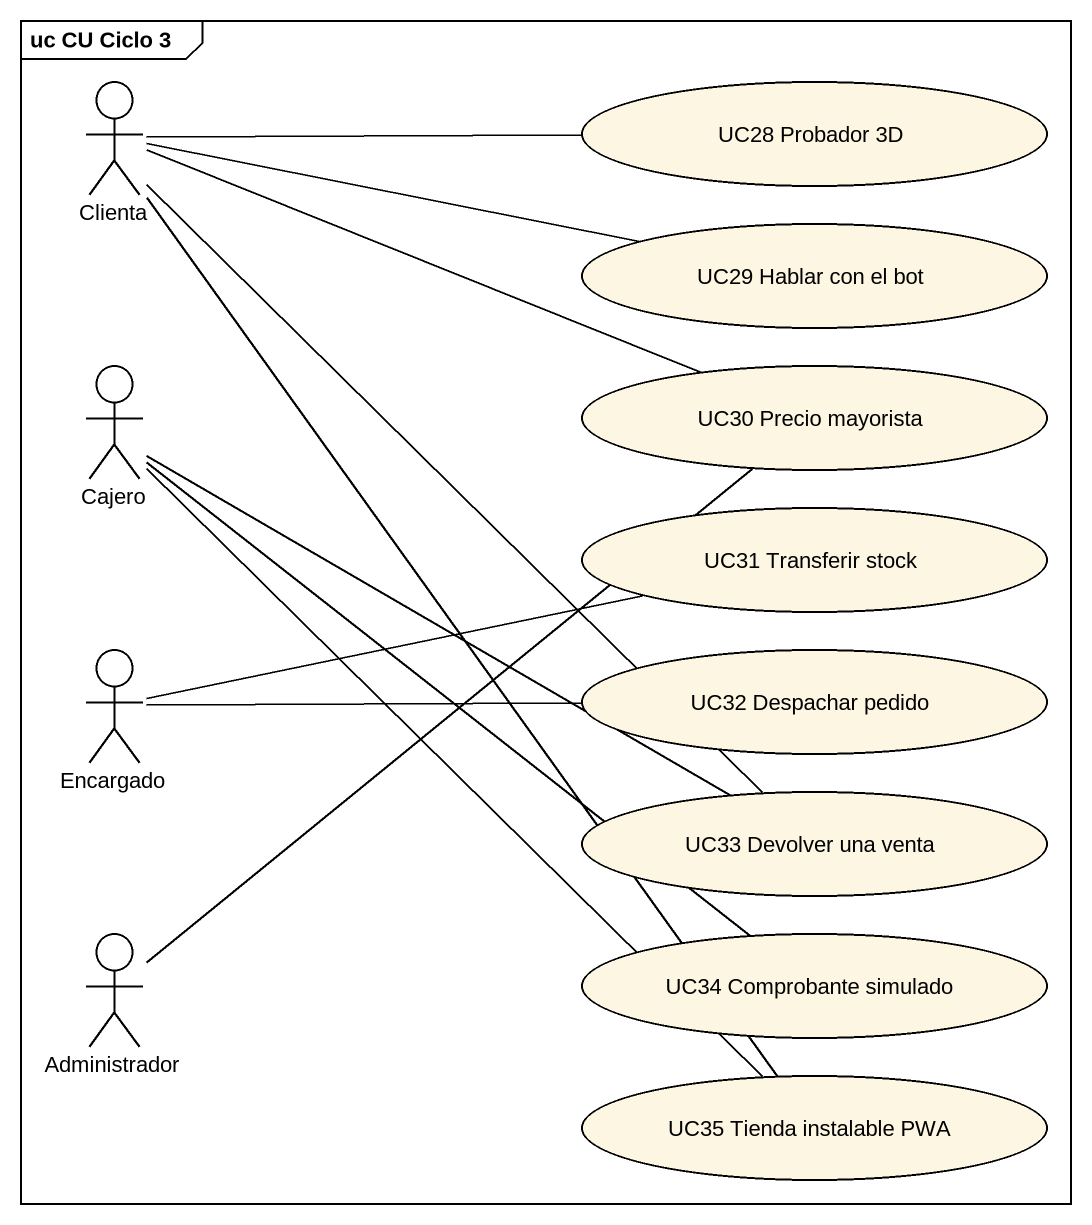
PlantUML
@startuml
mainframe uc CU Ciclo 3
actor Clienta
usecase "UC28 Probador 3D" as UC28_Probador_3D
usecase "UC29 Hablar con el bot" as UC29_Hablar_con_el_bot
actor Cajero
usecase "UC30 Precio mayorista" as UC30_Precio_mayorista
usecase "UC31 Transferir stock" as UC31_Transferir_stock
actor Encargado
usecase "UC32 Despachar pedido" as UC32_Despachar_pedido
usecase "UC33 Devolver una venta" as UC33_Devolver_una_venta
actor Administrador
usecase "UC34 Comprobante simulado" as UC34_Comprobante_simulado
usecase "UC35 Tienda instalable PWA" as UC35_Tienda_instalable_PWA
Clienta -right- UC28_Probador_3D
Clienta -right- UC29_Hablar_con_el_bot
Clienta -right- UC30_Precio_mayorista
Clienta -- UC33_Devolver_una_venta
Clienta -- UC35_Tienda_instalable_PWA
Cajero -right- UC33_Devolver_una_venta
Cajero -- UC34_Comprobante_simulado
Cajero -- UC35_Tienda_instalable_PWA
Encargado -right- UC31_Transferir_stock
Encargado -right- UC32_Despachar_pedido
Administrador -up- UC30_Precio_mayorista
@enduml
